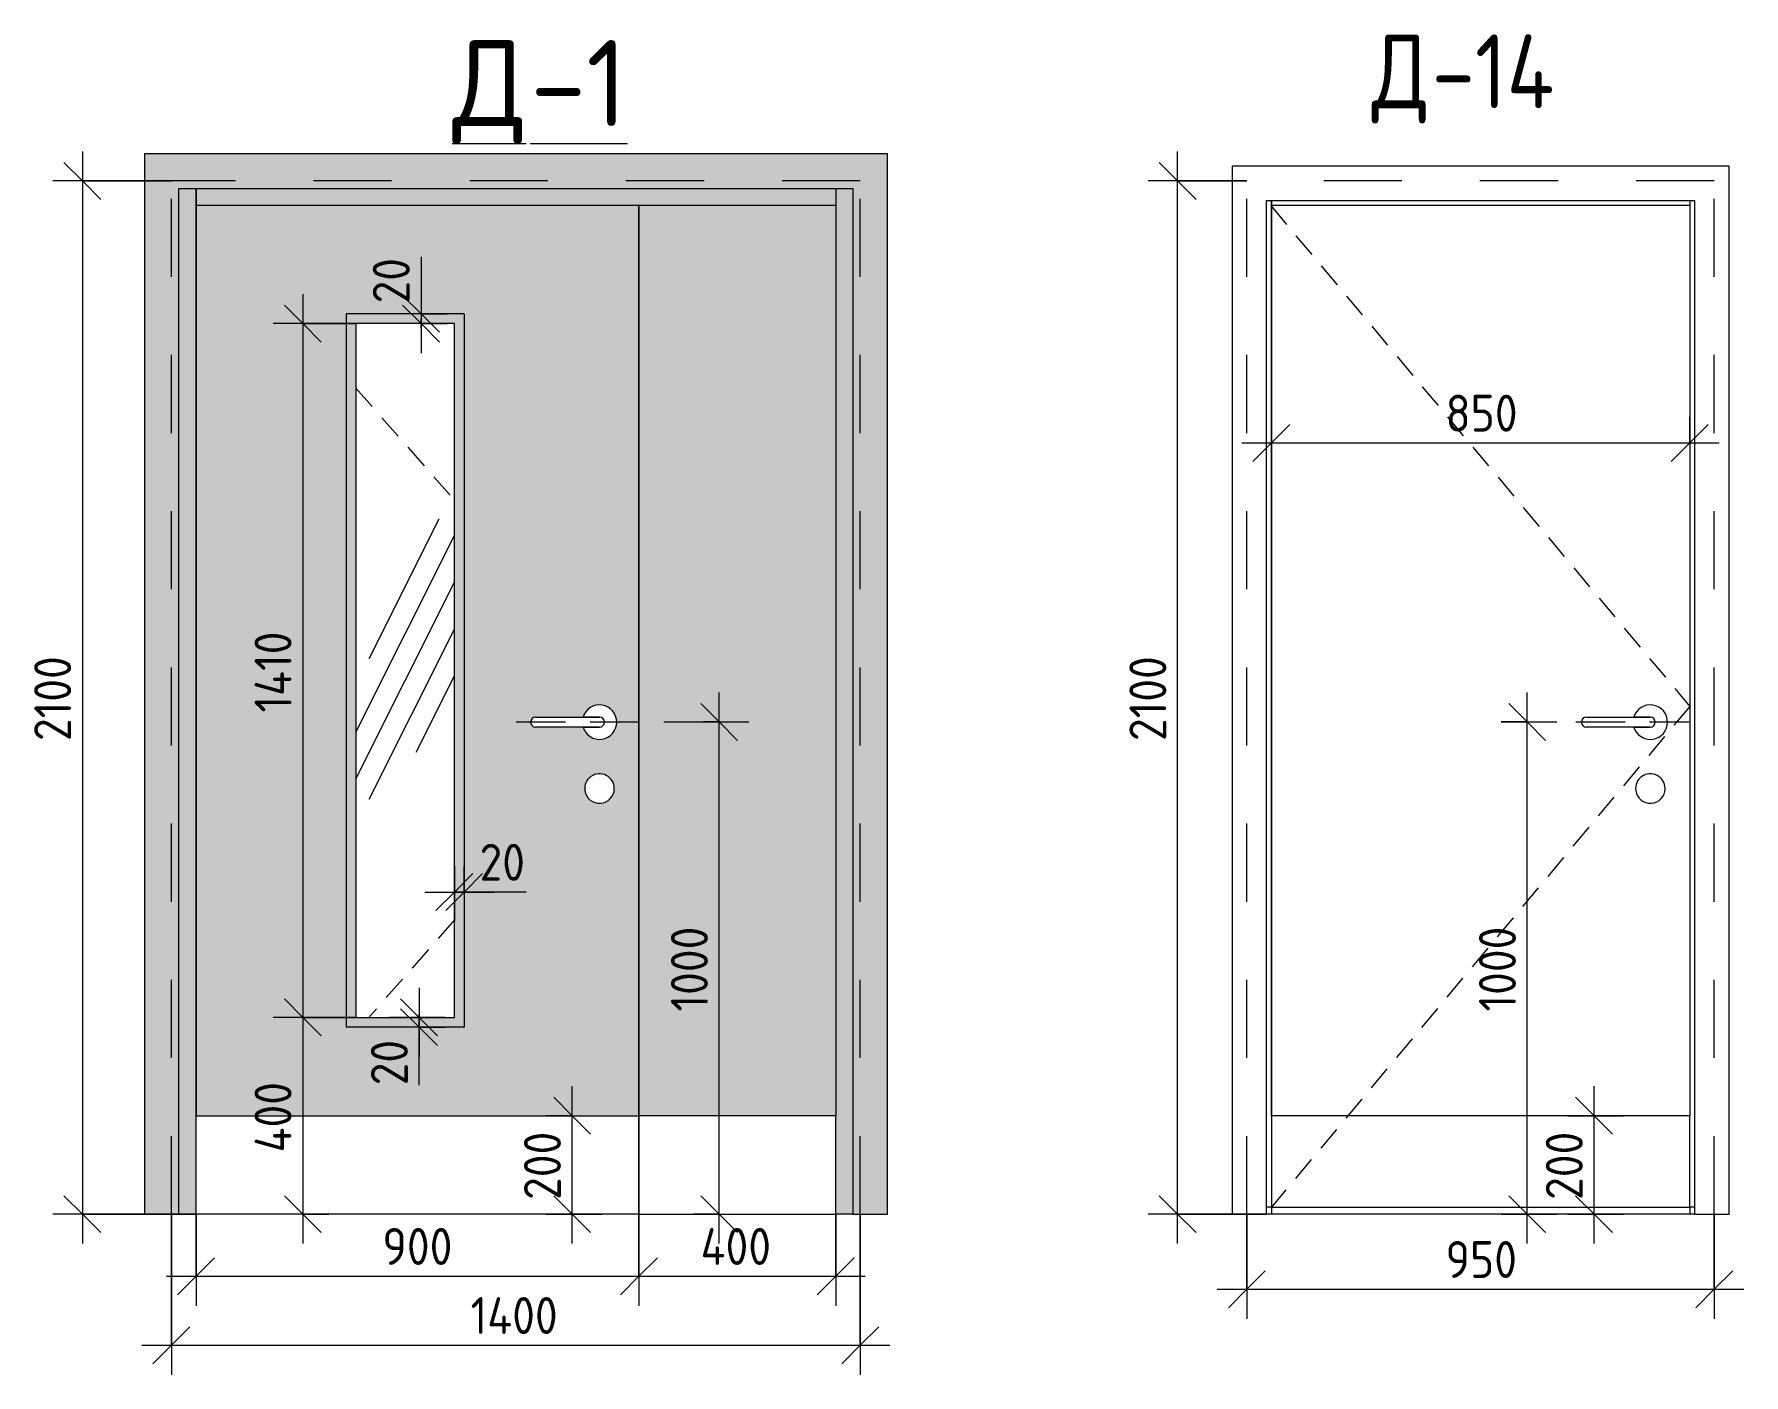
# Model space of a CAD drawing. Header units: millimetres. Extents: x -11619 to 28531, y -388 to 22769.
# Drawn here: x -11395 to -7921, y 14404 to 17129 of the extents above; entities that cross this region are included whole.
import ezdxf

# ---------------------------------------------------------------- set-up
doc = ezdxf.new("R2010")
doc.units = ezdxf.units.MM
for name, pattern in [('200_ШТРИХ__ш1_п0_6_', [80, 50, -30]), ('ADSK_Штрих_ш2 п1', [150, 100, -50]), ('Штрих', [317.5, 158.75, -158.75])]:
    doc.linetypes.add(name, pattern=pattern)
for name, color, linetype, lineweight in [('A-ANNO-DIMS', 7, 'Continuous', 9), ('A-ANNO-DIMS-50', 7, 'Continuous', 9), ('A-DETL-1', 7, 'ADSK_Штрих_ш2 п1', 9), ('A-DOOR', 7, 'Штрих', 9), ('A-DOOR-1', 7, 'Continuous', 9), ('A-DOOR-2', 7, '200_ШТРИХ__ш1_п0_6_', 9), ('A-DOOR-FRAM', 7, 'Continuous', 9), ('G-ANNO-TEXT', 7, 'Continuous', 9)]:
    doc.layers.add(name, color=color, linetype=linetype, lineweight=lineweight)
doc.layers.add('G-ANNO-TEXT-1', color=7, linetype='Continuous', lineweight=9, true_color=0x3c3c3c)
doc.styles.add('GOST Common', font='GOST_Common.ttf', dxfattribs={"width": 0.9, "height": 150})
doc.styles.add('GOST Common_1', font='GOST_Common.ttf', dxfattribs={"height": 175})
doc.styles.add('ISOCPEUR', font='isocpeur.ttf', dxfattribs={"width": 0.9, "height": 75})
doc.dimstyles.new('ISO-1_5', dxfattribs={"dimscale": 304.8, "dimtxt": 74.698588, "dimasz": 0.246063, "dimexe": 0.19685, "dimexo": 0, "dimgap": 0, "dimtad": 1, "dimdec": 0, "dimrnd": 10, "dimzin": 0, "dimdsep": 46, "dimtxsty": 'ISOCPEUR', "dimblk1": 'OBLIQUE', "dimblk2": 'OBLIQUE', "dimsah": 1, "dimcen": 0.09, "dimdle": 0.19685, "dimazin": 0, "dimtfac": 1, "dimtdec": 4, "dimtix": 1, "dimtmove": 0, "dimatfit": 3, "dimfxl": 1, "dimtvp": 1, "dimtolj": 1, "dimtzin": 0, "dimarcsym": 2})
doc.dimstyles.new('ISO-1_5_1', dxfattribs={"dimscale": 304.8, "dimtxt": 74.698588, "dimasz": 0.246063, "dimexe": 0.19685, "dimexo": 0, "dimgap": 0, "dimtad": 1, "dimdec": 0, "dimrnd": 10, "dimzin": 0, "dimdsep": 46, "dimtxsty": 'ISOCPEUR', "dimblk1": 'OBLIQUE', "dimblk2": 'OBLIQUE', "dimsah": 1, "dimcen": 0.09, "dimdle": 0.19685, "dimazin": 0, "dimtfac": 1, "dimtdec": 4, "dimtix": 1, "dimtmove": 1, "dimatfit": 3, "dimfxl": 1, "dimtvp": 1, "dimtolj": 1, "dimtzin": 0, "dimarcsym": 2})

# ---------------------------------------------------------------- blocks, each defined once
blk = doc.blocks.new('Family - ___-32274519-_Двери_ 1 этаж 23-33')
at = {"layer": 'A-DOOR-1'}
h = blk.add_hatch(color=256, dxfattribs=at)
h.paths.add_polyline_path([(-10741.6, 14930.5), (-10166.6, 14930.5), (-10166.6, 16780.5), (-11066.6, 16780.5), (-11066.6, 14930.5), (-10804.1, 14930.5)])
h.paths.add_polyline_path([(-10741.6, 15130.5), (-10741.6, 16540.5), (-10541.6, 16540.5), (-10541.6, 15130.5)])
h.paths.add_polyline_path([(-10244.5, 15565.6), (-10252, 15566), (-10259.1, 15568.2), (-10266, 15572.7), (-10270.7, 15577.5), (-10274.7, 15585.2), (-10276.3, 15591.2), (-10276.3, 15599.3), (-10274.7, 15606.1), (-10270.7, 15613.3), (-10266, 15618.4), (-10259.7, 15622.5), (-10252.5, 15624.9), (-10245, 15625.4), (-10237.6, 15624.1), (-10230.7, 15620.9), (-10224.9, 15616.1), (-10220.4, 15610), (-10217.6, 15603), (-10216.6, 15595.5), (-10217.6, 15588), (-10220.3, 15581.1), (-10224.7, 15575), (-10230.4, 15570.2), (-10237.2, 15567), (-10242.5, 15566)])
h.paths.add_polyline_path([(-10246.1, 15695.5), (-10255.1, 15696.5), (-10263.5, 15699.8), (-10271.9, 15706.5), (-10276.5, 15712.2), (-10280.2, 15720.5), (-10379.2, 15720.8), (-10381.6, 15721.8), (-10383.7, 15723.4), (-10385.3, 15725.5), (-10386.3, 15727.9), (-10386.6, 15730.5), (-10386.3, 15733.1), (-10385.3, 15735.5), (-10383.7, 15737.6), (-10381.6, 15739.1), (-10379.2, 15740.1), (-10376.6, 15740.5), (-10280.2, 15740.5), (-10276.5, 15748.7), (-10270.8, 15755.8), (-10263.5, 15761.1), (-10255.1, 15764.4), (-10244.1, 15765.2), (-10237.2, 15764.2), (-10228.8, 15760.6), (-10221.7, 15755), (-10216.2, 15747.8), (-10212.8, 15739.5), (-10211.6, 15730.5), (-10213.2, 15720.5), (-10216.2, 15713.1), (-10222.7, 15705.2), (-10228.8, 15700.3), (-10237.2, 15696.8), (-10244.1, 15695.8)])
blk.add_hatch(color=256, dxfattribs=at).paths.add_polyline_path([(-10166.6, 14930.5), (-9766.6, 14930.5), (-9766.6, 16780.5), (-10166.6, 16780.5), (-10166.6, 15378.9)])
h = blk.add_hatch(dxfattribs=at)
h.set_pattern_fill('FP_1', color=256, style=0, pattern_type=2)
h.set_pattern_definition([(63.435, (127, 63.5), (-511.167, 1533.495), [635, -381, 635, -381, -807.806]), (63.435, (127, 63.5), (-511.167, 1533.495), [-2032, 254, -553.81]), (63.435, (95.2, 95.2), (-511.167, 1533.495), [508, -635, 381, -381, -934.806]), (63.435, (95.2, 95.2), (-511.167, 1533.495), [-1905, 444.5, -490.31]), (63.435, (95.2, 190.5), (-511.167, 1533.495), [381, -762, 254, -381, -1061.806]), (63.435, (95.2, 190.5), (-511.167, 1533.495), [-1778, 571.5, -490.31]), (63.435, (190.5, 95.2), (-511.167, 1533.495), [381, -762, 317.5, -12809.3]), (63.435, (285.8, 190.5), (-511.167, 1533.495), [190.5, -952.5, 127, -12999.8]), (63.435, (127, 349.2), (-511.167, 1533.495), [127, -952.5, 127, -508, -1125.306]), (63.435, (127, 349.2), (-511.167, 1533.495), [-1714.5, 317.5, -807.81]), (63.435, (698.5, 254), (-511.167, 1533.495), [635, -952.5, 762, -503.006]), (63.435, (698.5, 158.8), (-511.167, 1533.495), [889, -635, 952.5, -376.006]), (63.435, (762, 190.5), (-511.167, 1533.495), [1016, -508, 762, -553.806]), (63.435, (857.2, 285.8), (-511.167, 1533.495), [635, -889, 508, -807.806]), (63.435, (762, 476.2), (-511.167, 1533.495), [317.5, -1270, 381, -871.306]), (63.435, (952.5, 381), (-511.167, 1533.495), [254, -1270, 254, -1061.806])])
h.paths.add_polyline_path([(-10541.6, 15130.5), (-10541.6, 16540.5), (-10741.6, 16540.5), (-10741.6, 15130.5)])
at = {"layer": 'A-DOOR-FRAM'}
for points in [[(-9661.6, 14730.5), (-9661.6, 16885.5), (-11171.6, 16885.5), (-11171.6, 14730.5), (-11101.6, 14730.5), (-11101.6, 16815.5), (-9731.6, 16815.5), (-9731.6, 14730.5)], [(-11066.6, 14730.5), (-11066.6, 16815.5), (-11101.6, 16815.5), (-11101.6, 14730.5)], [(-10426.7, 16780.5), (-9766.6, 16780.5), (-9766.6, 16815.5), (-11066.6, 16815.5), (-11066.6, 16780.5), (-10541.6, 16780.5)], [(-9766.6, 14730.5), (-9731.6, 14730.5), (-9731.6, 16815.5), (-9766.6, 16815.5), (-9766.6, 14930.5)]]:
    blk.add_hatch(color=256, dxfattribs=at).paths.add_polyline_path(points)
at = {"layer": 'A-DOOR'}
for p, q in [((-9716.6, 16830.5), (-11116.6, 16830.5)), ((-11116.6, 14730.5), (-11116.6, 16830.5)), ((-9716.6, 16830.5), (-11116.6, 16830.5)), ((-11116.6, 14730.5), (-11116.6, 16830.5)), ((-9716.6, 14730.5), (-9716.6, 16830.5)), ((-9716.6, 14730.5), (-9716.6, 16830.5))]:
    blk.add_line(p, q, dxfattribs=at)
at = {"layer": 'A-DOOR-1'}
for p, q in [((-10166.6, 16780.5), (-11066.6, 16780.5)), ((-11066.6, 14930.5), (-11066.6, 16780.5)), ((-10166.6, 16780.5), (-10166.6, 14930.5)), ((-9766.6, 16780.5), (-10166.6, 16780.5)), ((-10166.6, 14930.5), (-10166.6, 16780.5)), ((-9766.6, 16780.5), (-9766.6, 14930.5)), ((-10521.6, 16560.5), (-10761.6, 16560.5)), ((-10761.6, 16560.5), (-10761.6, 15110.5)), ((-10741.6, 16540.5), (-10741.6, 15130.5)), ((-10541.6, 16540.5), (-10741.6, 16540.5)), ((-10541.6, 15130.5), (-10541.6, 16540.5)), ((-10521.6, 16560.5), (-10521.6, 15110.5)), ((-10376.6, 15740.5), (-10246.6, 15740.5)), ((-10246.6, 15740.5), (-10280.2, 15740.5)), ((-10246.6, 15720.5), (-10376.6, 15720.5)), ((-10280.2, 15720.5), (-10246.6, 15720.5)), ((-10741.6, 15130.5), (-10541.6, 15130.5)), ((-10521.6, 15110.5), (-10761.6, 15110.5)), ((-11066.6, 14930.5), (-10166.6, 14930.5)), ((-11066.6, 14730.5), (-11066.6, 14930.5)), ((-10166.6, 14730.5), (-10166.6, 14930.5)), ((-9766.6, 14930.5), (-10166.6, 14930.5)), ((-10166.6, 14930.5), (-10166.6, 14730.5)), ((-9766.6, 14730.5), (-9766.6, 14930.5)), ((-10166.6, 14730.5), (-11066.6, 14730.5)), ((-10166.6, 14730.5), (-9766.6, 14730.5))]:
    blk.add_line(p, q, dxfattribs=at)
for centre, radius, start, end in [((-10376.6, 15730.5), 10, 90, 270), ((-10246.6, 15730.5), 35, 0, 163.3985), ((-10246.6, 15730.5), 10, 270, 90), ((-10246.6, 15730.5), 10, 270, 90), ((-10246.6, 15730.5), 35, 196.6015, 0), ((-10246.6, 15595.5), 30, 0, 188.1699), ((-10246.6, 15595.5), 30, 188.1699, 0)]:
    blk.add_arc(centre, radius, start, end, dxfattribs=at)
at = {"layer": 'A-DOOR-2'}
for p, q in [((-10741.6, 16409.3), (-10541.6, 16181.9)), ((-10541.6, 15328.4), (-10715.4, 15130.5))]:
    blk.add_line(p, q, dxfattribs=at)
at = {"layer": 'A-DOOR-FRAM'}
for p, q in [((-9661.6, 16885.5), (-11171.6, 16885.5)), ((-11171.6, 16885.5), (-11171.6, 14730.5)), ((-9661.6, 14730.5), (-9661.6, 16885.5)), ((-11101.6, 14730.5), (-11101.6, 16815.5)), ((-11101.6, 16815.5), (-9731.6, 16815.5)), ((-11066.6, 16780.5), (-11066.6, 16815.5)), ((-11066.6, 16815.5), (-11066.6, 14930.5)), ((-9766.6, 16815.5), (-9766.6, 16780.5)), ((-9766.6, 16815.5), (-9766.6, 14930.5)), ((-9731.6, 16815.5), (-9731.6, 14730.5)), ((-9766.6, 16780.5), (-11066.6, 16780.5)), ((-11171.6, 14730.5), (-11101.6, 14730.5)), ((-11066.6, 14730.5), (-11101.6, 14730.5)), ((-9731.6, 14730.5), (-9766.6, 14730.5)), ((-9731.6, 14730.5), (-9661.6, 14730.5))]:
    blk.add_line(p, q, dxfattribs=at)
blk = doc.blocks.new('Family - ___-33310822-_Двери_ 1 этаж 23-33')
at = {"layer": 'A-DOOR'}
for p, q in [((-7981.2, 16830.5), (-8931.2, 16830.5)), ((-8931.2, 14730.5), (-8931.2, 16830.5)), ((-7981.2, 16830.5), (-8931.2, 16830.5)), ((-8931.2, 14730.5), (-8931.2, 16830.5)), ((-7981.2, 14730.5), (-7981.2, 16830.5)), ((-7981.2, 14730.5), (-7981.2, 16830.5))]:
    blk.add_line(p, q, dxfattribs=at)
at = {"layer": 'A-DOOR-1'}
for p, q in [((-8031.2, 16780.5), (-8881.2, 16780.5)), ((-8881.2, 14930.5), (-8881.2, 16780.5)), ((-8031.2, 16780.5), (-8031.2, 14930.5)), ((-8241.2, 15740.5), (-8111.2, 15740.5)), ((-8111.2, 15740.5), (-8144.8, 15740.5)), ((-8111.2, 15720.5), (-8241.2, 15720.5)), ((-8144.8, 15720.5), (-8111.2, 15720.5)), ((-8031.2, 14930.5), (-8881.2, 14930.5)), ((-8881.2, 14930.5), (-8881.2, 14744.5)), ((-8031.2, 14744.5), (-8031.2, 14930.5)), ((-8881.2, 14744.5), (-8031.2, 14744.5))]:
    blk.add_line(p, q, dxfattribs=at)
for centre, radius, start, end in [((-8241.2, 15730.5), 10, 90, 270), ((-8111.2, 15730.5), 35, 0, 163.3985), ((-8111.2, 15730.5), 10, 270, 90), ((-8111.2, 15730.5), 10, 270, 90), ((-8111.2, 15730.5), 35, 196.6015, 0), ((-8111.2, 15595.5), 30, 0, 188.1699), ((-8111.2, 15595.5), 30, 188.1699, 0)]:
    blk.add_arc(centre, radius, start, end, dxfattribs=at)
at = {"layer": 'A-DOOR-2'}
for p, q in [((-8882.6, 16780.5), (-8031.2, 15762.5)), ((-8031.2, 15762.5), (-8881.2, 14744.5))]:
    blk.add_line(p, q, dxfattribs=at)
at = {"layer": 'A-DOOR-FRAM'}
for p, q in [((-7951.2, 16860.5), (-8961.2, 16860.5)), ((-8961.2, 16860.5), (-8961.2, 14730.5)), ((-7951.2, 14730.5), (-7951.2, 16860.5)), ((-8891.2, 14730.5), (-8891.2, 16790.5)), ((-8891.2, 16790.5), (-8021.2, 16790.5)), ((-8881.2, 16780.5), (-8881.2, 16790.5)), ((-8881.2, 16790.5), (-8881.2, 14930.5)), ((-8031.2, 16780.5), (-8881.2, 16780.5)), ((-8031.2, 16790.5), (-8031.2, 16780.5)), ((-8031.2, 16790.5), (-8031.2, 14930.5)), ((-8021.2, 16790.5), (-8021.2, 14730.5)), ((-8881.2, 14744.5), (-8891.2, 14744.5)), ((-8881.2, 14744.5), (-8881.2, 14730.5)), ((-8031.2, 14744.5), (-8031.2, 14730.5)), ((-8021.2, 14744.5), (-8031.2, 14744.5)), ((-8961.2, 14730.5), (-8891.2, 14730.5)), ((-8881.2, 14730.5), (-8891.2, 14730.5)), ((-8021.2, 14730.5), (-8891.2, 14730.5)), ((-8021.2, 14730.5), (-8031.2, 14730.5)), ((-8021.2, 14730.5), (-7951.2, 14730.5))]:
    blk.add_line(p, q, dxfattribs=at)
blk = doc.blocks.new('DIMBLOCK4-_Двери_ 1 этаж 23-33')
at = {"layer": 'A-ANNO-DIMS-50'}
for p, q in [((-11116.6, 14730.5), (-11116.6, 14403.9)), ((-11116.6, 14463.9), (-11116.6, 14730.5)), ((-9716.6, 14730.5), (-9716.6, 14403.9)), ((-9716.6, 14463.9), (-9716.6, 14730.5)), ((-11176.6, 14463.9), (-9656.6, 14463.9))]:
    blk.add_line(p, q, dxfattribs=at)
at = {"layer": 'A-ANNO-DIMS-50', "lineweight": 20}
for p, q in [((-11116.6, 14463.9), (-11079.1, 14501.4)), ((-9716.6, 14463.9), (-9679.1, 14501.4)), ((-11116.6, 14463.9), (-11154.1, 14426.4)), ((-9716.6, 14463.9), (-9754.1, 14426.4))]:
    blk.add_line(p, q, dxfattribs=at)
at = {"layer": 'A-ANNO-DIMS-50', "color": 0, "insert": (-10508.6, 14561.9), "char_height": 75, "width": 220.648, "attachment_point": 1, "line_spacing_factor": 1.149209, "style": 'ISOCPEUR'}
blk.add_mtext('1400', dxfattribs=at)
blk = doc.blocks.new('_Oblique')
at = {"color": 0, "linetype": 'ByBlock', "lineweight": -2}
blk.add_line((-0.5, -0.5), (0.5, 0.5), dxfattribs=at)
blk = doc.blocks.new('DIMBLOCK5-_Двери_ 1 этаж 23-33')
at = {"layer": 'A-ANNO-DIMS-50'}
for p, q in [((-10302.1, 14670.5), (-10302.1, 14990.5)), ((-10355.1, 14930.5), (-10242.1, 14930.5)), ((-10302.1, 14930.5), (-10355.1, 14930.5)), ((-10355.1, 14730.5), (-10242.1, 14730.5)), ((-10302.1, 14730.5), (-10355.1, 14730.5))]:
    blk.add_line(p, q, dxfattribs=at)
at = {"layer": 'A-ANNO-DIMS-50', "lineweight": 20}
for p, q in [((-10302.1, 14930.5), (-10339.6, 14968)), ((-10302.1, 14930.5), (-10264.6, 14893)), ((-10302.1, 14730.5), (-10339.6, 14768)), ((-10302.1, 14730.5), (-10264.6, 14693))]:
    blk.add_line(p, q, dxfattribs=at)
at = {"layer": 'A-ANNO-DIMS-50', "color": 0, "insert": (-10400.1, 14759.4), "char_height": 75, "width": 170.658, "attachment_point": 1, "rotation": 90, "line_spacing_factor": 1.149209, "style": 'ISOCPEUR'}
blk.add_mtext('200', dxfattribs=at)
blk = doc.blocks.new('DIMBLOCK6-_Двери_ 1 этаж 23-33')
at = {"layer": 'A-ANNO-DIMS-50', "lineweight": 20}
for p, q in [((-10849.5, 16540.5), (-10887, 16578)), ((-10849.5, 16540.5), (-10812, 16503)), ((-10849.5, 15130.5), (-10887, 15168)), ((-10849.5, 15130.5), (-10812, 15093))]:
    blk.add_line(p, q, dxfattribs=at)
at = {"layer": 'A-ANNO-DIMS-50'}
for p, q in [((-10849.5, 16600.5), (-10849.5, 15130.5)), ((-10741.6, 16540.5), (-10909.5, 16540.5)), ((-10849.5, 16540.5), (-10741.6, 16540.5)), ((-10741.6, 15130.5), (-10909.5, 15130.5)), ((-10849.5, 15130.5), (-10741.6, 15130.5))]:
    blk.add_line(p, q, dxfattribs=at)
at = {"layer": 'A-ANNO-DIMS-50', "color": 0, "insert": (-10947.5, 15750), "char_height": 75, "width": 205.134, "attachment_point": 1, "rotation": 90, "line_spacing_factor": 1.149209, "style": 'ISOCPEUR'}
blk.add_mtext('1410', dxfattribs=at)
blk = doc.blocks.new('DIMBLOCK7-_Двери_ 1 этаж 23-33')
at = {"layer": 'A-ANNO-DIMS-50', "lineweight": 20}
for p, q in [((-10849.5, 15130.5), (-10887, 15168)), ((-10849.5, 15130.5), (-10812, 15093)), ((-10849.5, 14730.5), (-10887, 14768)), ((-10849.5, 14730.5), (-10812, 14693))]:
    blk.add_line(p, q, dxfattribs=at)
at = {"layer": 'A-ANNO-DIMS-50'}
for p, q in [((-10741.6, 15130.5), (-10909.5, 15130.5)), ((-10849.5, 15130.5), (-10849.5, 14670.5)), ((-10849.5, 15130.5), (-10741.6, 15130.5)), ((-10796.4, 14730.5), (-10909.5, 14730.5)), ((-10849.5, 14730.5), (-10796.4, 14730.5))]:
    blk.add_line(p, q, dxfattribs=at)
at = {"layer": 'A-ANNO-DIMS-50', "color": 0, "insert": (-10947.5, 14855.8), "char_height": 75, "width": 179.277, "attachment_point": 1, "rotation": 90, "line_spacing_factor": 1.149209, "style": 'ISOCPEUR'}
blk.add_mtext('400', dxfattribs=at)
blk = doc.blocks.new('DIMBLOCK8-_Двери_ 1 этаж 23-33')
at = {"layer": 'A-ANNO-DIMS-50'}
for p, q in [((-10613.2, 15190.5), (-10613.2, 15050.5)), ((-10560.1, 15130.5), (-10673.2, 15130.5)), ((-10613.2, 15137.1), (-10613.2, 15120.5)), ((-10613.2, 14992.3), (-10613.2, 15137.1)), ((-10613.2, 15130.5), (-10560.1, 15130.5)), ((-10560.1, 15110.5), (-10673.2, 15110.5)), ((-10613.2, 15110.5), (-10560.1, 15110.5))]:
    blk.add_line(p, q, dxfattribs=at)
at = {"layer": 'A-ANNO-DIMS-50', "lineweight": 20}
for p, q in [((-10613.2, 15130.5), (-10650.7, 15168)), ((-10613.2, 15110.5), (-10650.7, 15148)), ((-10613.2, 15130.5), (-10575.7, 15093)), ((-10613.2, 15110.5), (-10575.7, 15073))]:
    blk.add_line(p, q, dxfattribs=at)
at = {"layer": 'A-ANNO-DIMS-50', "color": 0, "insert": (-10711.1, 14992.3), "char_height": 75, "width": 113.772, "attachment_point": 1, "rotation": 90, "line_spacing_factor": 1.149209, "style": 'ISOCPEUR'}
blk.add_mtext('20', dxfattribs=at)
blk = doc.blocks.new('DIMBLOCK9-_Двери_ 1 этаж 23-33')
at = {"layer": 'A-ANNO-DIMS-50'}
for p, q in [((-10541.6, 15438.1), (-10541.6, 15325.1)), ((-10541.6, 15385.1), (-10541.6, 15438.1)), ((-10521.6, 15438.1), (-10521.6, 15325.1)), ((-10521.6, 15385.1), (-10521.6, 15438.1)), ((-10601.6, 15385.1), (-10461.6, 15385.1)), ((-10540.5, 15385.1), (-10531.6, 15385.1)), ((-10395.7, 15385.1), (-10540.5, 15385.1))]:
    blk.add_line(p, q, dxfattribs=at)
at = {"layer": 'A-ANNO-DIMS-50', "lineweight": 20}
for p, q in [((-10541.6, 15385.1), (-10504.1, 15422.6)), ((-10521.6, 15385.1), (-10484.1, 15422.6)), ((-10541.6, 15385.1), (-10579.1, 15347.6)), ((-10521.6, 15385.1), (-10559.1, 15347.6))]:
    blk.add_line(p, q, dxfattribs=at)
at = {"layer": 'A-ANNO-DIMS-50', "color": 0, "insert": (-10490.5, 15483.1), "char_height": 75, "width": 113.772, "attachment_point": 1, "line_spacing_factor": 1.149209, "style": 'ISOCPEUR'}
blk.add_mtext('20', dxfattribs=at)
blk = doc.blocks.new('DIMBLOCK10-_Двери_ 1 этаж 23-33')
at = {"layer": 'A-ANNO-DIMS-50'}
for p, q in [((-10609.3, 16676.3), (-10609.3, 16531.5)), ((-10609.3, 16620.5), (-10609.3, 16480.5)), ((-10556.3, 16560.5), (-10669.3, 16560.5)), ((-10556.3, 16540.5), (-10669.3, 16540.5)), ((-10609.3, 16560.5), (-10556.3, 16560.5)), ((-10609.3, 16531.5), (-10609.3, 16550.5)), ((-10609.3, 16540.5), (-10556.3, 16540.5))]:
    blk.add_line(p, q, dxfattribs=at)
at = {"layer": 'A-ANNO-DIMS-50', "lineweight": 20}
for p, q in [((-10609.3, 16560.5), (-10646.8, 16598)), ((-10609.3, 16540.5), (-10646.8, 16578)), ((-10609.3, 16560.5), (-10571.8, 16523)), ((-10609.3, 16540.5), (-10571.8, 16503))]:
    blk.add_line(p, q, dxfattribs=at)
at = {"layer": 'A-ANNO-DIMS-50', "color": 0, "insert": (-10707.3, 16581.5), "char_height": 75, "width": 113.772, "attachment_point": 1, "rotation": 90, "line_spacing_factor": 1.149209, "style": 'ISOCPEUR'}
blk.add_mtext('20', dxfattribs=at)
blk = doc.blocks.new('DIMBLOCK11-_Двери_ 1 этаж 23-33')
at = {"layer": 'A-ANNO-DIMS-50'}
for p, q in [((-11297.4, 16890.5), (-11297.4, 14670.5)), ((-11116.6, 16830.5), (-11357.4, 16830.5)), ((-11297.4, 16830.5), (-11116.6, 16830.5)), ((-11066.6, 14730.5), (-11357.4, 14730.5)), ((-11297.4, 14730.5), (-11066.6, 14730.5))]:
    blk.add_line(p, q, dxfattribs=at)
at = {"layer": 'A-ANNO-DIMS-50', "lineweight": 20}
for p, q in [((-11297.4, 16830.5), (-11334.9, 16868)), ((-11297.4, 16830.5), (-11259.9, 16793)), ((-11297.4, 14730.5), (-11334.9, 14768)), ((-11297.4, 14730.5), (-11259.9, 14693))]:
    blk.add_line(p, q, dxfattribs=at)
at = {"layer": 'A-ANNO-DIMS-50', "color": 0, "insert": (-11395.4, 15692.1), "char_height": 75, "width": 212.029, "attachment_point": 1, "rotation": 90, "line_spacing_factor": 1.149209, "style": 'ISOCPEUR'}
blk.add_mtext('2100', dxfattribs=at)
blk = doc.blocks.new('DIMBLOCK12-_Двери_ 1 этаж 23-33')
at = {"layer": 'A-ANNO-DIMS-50'}
for p, q in [((-11066.6, 14730.5), (-11066.6, 14544.3)), ((-11066.6, 14604.3), (-11066.6, 14730.5)), ((-10166.6, 14730.5), (-10166.6, 14544.3)), ((-10166.6, 14604.3), (-10166.6, 14730.5)), ((-11126.6, 14604.3), (-10166.6, 14604.3))]:
    blk.add_line(p, q, dxfattribs=at)
at = {"layer": 'A-ANNO-DIMS-50', "lineweight": 20}
for p, q in [((-11066.6, 14604.3), (-11029.1, 14641.8)), ((-10166.6, 14604.3), (-10129.1, 14641.8)), ((-11066.6, 14604.3), (-11104.1, 14566.8)), ((-10166.6, 14604.3), (-10204.1, 14566.8))]:
    blk.add_line(p, q, dxfattribs=at)
at = {"layer": 'A-ANNO-DIMS-50', "color": 0, "insert": (-10687.8, 14702.3), "char_height": 75, "width": 170.658, "attachment_point": 1, "line_spacing_factor": 1.149209, "style": 'ISOCPEUR'}
blk.add_mtext('900', dxfattribs=at)
blk = doc.blocks.new('DIMBLOCK13-_Двери_ 1 этаж 23-33')
at = {"layer": 'A-ANNO-DIMS-50'}
for p, q in [((-10166.6, 14730.5), (-10166.6, 14544.3)), ((-10166.6, 14604.3), (-10166.6, 14730.5)), ((-9766.6, 14730.5), (-9766.6, 14544.3)), ((-9766.6, 14604.3), (-9766.6, 14730.5)), ((-10166.6, 14604.3), (-9706.6, 14604.3))]:
    blk.add_line(p, q, dxfattribs=at)
at = {"layer": 'A-ANNO-DIMS-50', "lineweight": 20}
for p, q in [((-10166.6, 14604.3), (-10129.1, 14641.8)), ((-9766.6, 14604.3), (-9729.1, 14641.8)), ((-10166.6, 14604.3), (-10204.1, 14566.8)), ((-9766.6, 14604.3), (-9804.1, 14566.8))]:
    blk.add_line(p, q, dxfattribs=at)
at = {"layer": 'A-ANNO-DIMS-50', "color": 0, "insert": (-10041.3, 14702.3), "char_height": 75, "width": 179.277, "attachment_point": 1, "line_spacing_factor": 1.149209, "style": 'ISOCPEUR'}
blk.add_mtext('400', dxfattribs=at)
blk = doc.blocks.new('DIMBLOCK25-_Двери_ 1 этаж 23-33')
at = {"layer": 'A-ANNO-DIMS-50'}
for p, q in [((-10003.4, 14670.5), (-10003.4, 15790.9)), ((-10035.7, 15730.9), (-9943.4, 15730.9)), ((-10003.4, 15730.9), (-10035.7, 15730.9)), ((-10056.5, 14730.5), (-9943.4, 14730.5)), ((-10003.4, 14730.5), (-10056.5, 14730.5))]:
    blk.add_line(p, q, dxfattribs=at)
at = {"layer": 'A-ANNO-DIMS-50', "lineweight": 20}
for p, q in [((-10003.4, 15730.9), (-10040.9, 15768.4)), ((-10003.4, 15730.9), (-9965.9, 15693.4)), ((-10003.4, 14730.5), (-10040.9, 14768)), ((-10003.4, 14730.5), (-9965.9, 14693))]:
    blk.add_line(p, q, dxfattribs=at)
at = {"layer": 'A-ANNO-DIMS-50', "color": 0, "insert": (-10101.4, 15142.3), "char_height": 75, "width": 212.029, "attachment_point": 1, "rotation": 90, "line_spacing_factor": 1.149209, "style": 'ISOCPEUR'}
blk.add_mtext('1000', dxfattribs=at)
blk = doc.blocks.new('DIMBLOCK81-_Двери_ 1 этаж 23-33')
at = {"layer": 'A-ANNO-DIMS-50'}
for p, q in [((-8225.5, 14670.5), (-8225.5, 14990.5)), ((-8278.6, 14930.5), (-8165.5, 14930.5)), ((-8225.5, 14930.5), (-8278.6, 14930.5)), ((-8278.6, 14730.5), (-8165.5, 14730.5)), ((-8225.5, 14730.5), (-8278.6, 14730.5))]:
    blk.add_line(p, q, dxfattribs=at)
at = {"layer": 'A-ANNO-DIMS-50', "lineweight": 20}
for p, q in [((-8225.5, 14930.5), (-8263, 14968)), ((-8225.5, 14930.5), (-8188, 14893)), ((-8225.5, 14730.5), (-8263, 14768)), ((-8225.5, 14730.5), (-8188, 14693))]:
    blk.add_line(p, q, dxfattribs=at)
at = {"layer": 'A-ANNO-DIMS-50', "color": 0, "insert": (-8323.5, 14759.4), "char_height": 75, "width": 170.658, "attachment_point": 1, "rotation": 90, "line_spacing_factor": 1.149209, "style": 'ISOCPEUR'}
blk.add_mtext('200', dxfattribs=at)
blk = doc.blocks.new('DIMBLOCK82-_Двери_ 1 этаж 23-33')
at = {"layer": 'A-ANNO-DIMS-50'}
for p, q in [((-8931.2, 14730.5), (-8931.2, 14517.8)), ((-8931.2, 14577.8), (-8931.2, 14730.5)), ((-7981.2, 14730.5), (-7981.2, 14517.8)), ((-7981.2, 14577.8), (-7981.2, 14730.5)), ((-8991.2, 14577.8), (-7921.2, 14577.8))]:
    blk.add_line(p, q, dxfattribs=at)
at = {"layer": 'A-ANNO-DIMS-50', "lineweight": 20}
for p, q in [((-8931.2, 14577.8), (-8893.7, 14615.3)), ((-7981.2, 14577.8), (-7943.7, 14615.3)), ((-8931.2, 14577.8), (-8968.7, 14540.3)), ((-7981.2, 14577.8), (-8018.7, 14540.3))]:
    blk.add_line(p, q, dxfattribs=at)
at = {"layer": 'A-ANNO-DIMS-50', "color": 0, "insert": (-8527.3, 14675.8), "char_height": 75, "width": 170.658, "attachment_point": 1, "line_spacing_factor": 1.149209, "style": 'ISOCPEUR'}
blk.add_mtext('950', dxfattribs=at)
blk = doc.blocks.new('DIMBLOCK83-_Двери_ 1 этаж 23-33')
at = {"layer": 'A-ANNO-DIMS-50'}
for p, q in [((-9071.8, 14670.5), (-9071.8, 16890.5)), ((-8931.2, 16830.5), (-9131.8, 16830.5)), ((-9071.8, 16830.5), (-8931.2, 16830.5)), ((-8891.2, 14730.5), (-9131.8, 14730.5)), ((-9071.8, 14730.5), (-8891.2, 14730.5))]:
    blk.add_line(p, q, dxfattribs=at)
at = {"layer": 'A-ANNO-DIMS-50', "lineweight": 20}
for p, q in [((-9071.8, 16830.5), (-9109.3, 16868)), ((-9071.8, 16830.5), (-9034.3, 16793)), ((-9071.8, 14730.5), (-9109.3, 14768)), ((-9071.8, 14730.5), (-9034.3, 14693))]:
    blk.add_line(p, q, dxfattribs=at)
at = {"layer": 'A-ANNO-DIMS-50', "color": 0, "insert": (-9169.8, 15692.1), "char_height": 75, "width": 212.029, "attachment_point": 1, "rotation": 90, "line_spacing_factor": 1.149209, "style": 'ISOCPEUR'}
blk.add_mtext('2100', dxfattribs=at)
blk = doc.blocks.new('DIMBLOCK84-_Двери_ 1 этаж 23-33')
at = {"layer": 'A-ANNO-DIMS-50'}
for p, q in [((-8361.4, 14670.5), (-8361.4, 15790.9)), ((-8414.4, 15730.9), (-8301.4, 15730.9)), ((-8361.4, 15730.9), (-8414.4, 15730.9)), ((-8414.4, 14730.5), (-8301.4, 14730.5)), ((-8361.4, 14730.5), (-8414.4, 14730.5))]:
    blk.add_line(p, q, dxfattribs=at)
at = {"layer": 'A-ANNO-DIMS-50', "lineweight": 20}
for p, q in [((-8361.4, 15730.9), (-8398.9, 15768.4)), ((-8361.4, 15730.9), (-8323.9, 15693.4)), ((-8361.4, 14730.5), (-8398.9, 14768)), ((-8361.4, 14730.5), (-8323.9, 14693))]:
    blk.add_line(p, q, dxfattribs=at)
at = {"layer": 'A-ANNO-DIMS-50', "color": 0, "insert": (-8459.3, 15142.3), "char_height": 75, "width": 212.029, "attachment_point": 1, "rotation": 90, "line_spacing_factor": 1.149209, "style": 'ISOCPEUR'}
blk.add_mtext('1000', dxfattribs=at)
blk = doc.blocks.new('DIMBLOCK85-_Двери_ 1 этаж 23-33')
at = {"layer": 'A-ANNO-DIMS-50'}
for p, q in [((-8881.2, 16351), (-8881.2, 16238)), ((-8881.2, 16298), (-8881.2, 16351)), ((-8031.2, 16351), (-8031.2, 16238)), ((-8031.2, 16298), (-8031.2, 16351)), ((-8941.2, 16298), (-7971.2, 16298))]:
    blk.add_line(p, q, dxfattribs=at)
at = {"layer": 'A-ANNO-DIMS-50', "lineweight": 20}
for p, q in [((-8881.2, 16298), (-8843.7, 16335.5)), ((-8031.2, 16298), (-7993.7, 16335.5)), ((-8881.2, 16298), (-8918.7, 16260.5)), ((-8031.2, 16298), (-8068.7, 16260.5))]:
    blk.add_line(p, q, dxfattribs=at)
at = {"layer": 'A-ANNO-DIMS-50', "color": 0, "insert": (-8527.3, 16396), "char_height": 75, "width": 170.658, "attachment_point": 1, "line_spacing_factor": 1.149209, "style": 'ISOCPEUR'}
blk.add_mtext('850', dxfattribs=at)

msp = doc.modelspace()

# ---------------------------------------------------------------- linework, layer by layer
at = {"layer": 'A-DETL-1'}
for p, q in [((-10415.7, 15730.9), (-10035.7, 15730.9)), ((-8412.6, 15730.9), (-8032.6, 15730.9))]:
    msp.add_line(p, q, dxfattribs=at)

# ---------------------------------------------------------------- block references
at = {"layer": 'A-DOOR-1'}
for name in ['Family - ___-32274519-_Двери_ 1 этаж 23-33', 'Family - ___-33310822-_Двери_ 1 этаж 23-33']:
    msp.add_blockref(name, (0, 0), dxfattribs=at)

# ---------------------------------------------------------------- texts
at = {"layer": 'G-ANNO-TEXT', "char_height": 150, "attachment_point": 1, "style": 'GOST Common'}
for s, insert, width in [('\\fGOST Common|b0|i0|c204|p34|;\\W.9;Д', (-8677.4, 17128.3), 147.911), ('-14', (-8555.3, 17128.3), 335.506)]:
    msp.add_mtext(s, dxfattribs=dict(at, insert=insert, width=width))
at = {"layer": 'G-ANNO-TEXT-1', "char_height": 175, "attachment_point": 1, "style": 'GOST Common_1'}
for s, insert, width in [('\\L\\fGOST Common|b0|i0|c204|p34|;\\LД', (-10545.9, 17116.9), 192.405), ('\\L-1', (-10387.2, 17116.9), 256.54)]:
    msp.add_mtext(s, dxfattribs=dict(at, insert=insert, width=width))

# ---------------------------------------------------------------- dimensions: what is measured, and where the dimension line sits
at = {"layer": 'A-ANNO-DIMS'}
for base, p1, p2, override, picture, middle in [((-11297.4, 14730.5), (-11116.6, 16830.5), (-11066.6, 14730.5), {"dimpost": '<>', "dimfxl": 2100.595154}, 'DIMBLOCK11-_Двери_ 1 этаж 23-33', (-11334.9, 15780.5)), ((-9071.8, 16830.5), (-8891.2, 14730.5), (-8931.2, 16830.5), {"dimpost": '<>', "dimfxl": 2100.380918}, 'DIMBLOCK83-_Двери_ 1 этаж 23-33', (-9109.3, 15780.5)), ((-10849.5, 15130.5), (-10741.6, 16540.5), (-10741.6, 15130.5), {"dimpost": '<>', "dimfxl": 1410}, 'DIMBLOCK6-_Двери_ 1 этаж 23-33', (-10887, 15835.5)), ((-10003.4, 15730.9), (-10056.5, 14730.5), (-10035.7, 15730.9), {"dimpost": '<>', "dimfxl": 1000.630776}, 'DIMBLOCK25-_Двери_ 1 этаж 23-33', (-10040.9, 15230.7)), ((-8361.4, 15730.9), (-8414.4, 14730.5), (-8414.4, 15730.9), {"dimpost": '<>', "dimfxl": 1000.415643}, 'DIMBLOCK84-_Двери_ 1 этаж 23-33', (-8398.9, 15230.7)), ((-10849.5, 14730.5), (-10741.6, 15130.5), (-10796.4, 14730.5), {"dimpost": '<>', "dimfxl": 403.734956}, 'DIMBLOCK7-_Двери_ 1 этаж 23-33', (-10887, 14930.5)), ((-10302.1, 14930.5), (-10355.1, 14730.5), (-10355.1, 14930.5), {"dimpost": '<>', "dimfxl": 200}, 'DIMBLOCK5-_Двери_ 1 этаж 23-33', (-10339.6, 14830.5)), ((-8225.5, 14930.5), (-8278.6, 14730.5), (-8278.6, 14930.5), {"dimpost": '<>', "dimfxl": 200}, 'DIMBLOCK81-_Двери_ 1 этаж 23-33', (-8263, 14830.5))]:
    dim = msp.add_linear_dim(base=base, p1=p1, p2=p2, angle=90, dimstyle='ISO-1_5', override=override, dxfattribs=at)
    dim.commit()
    dim.dimension.update_dxf_attribs({"geometry": picture, "text_midpoint": middle})
for base, p1, p2, picture, middle in [((-10609.3, 16540.5), (-10556.3, 16560.5), (-10556.3, 16540.5), 'DIMBLOCK10-_Двери_ 1 этаж 23-33', (-10657.3, 16638.3)), ((-10613.2, 15110.5), (-10560.1, 15130.5), (-10560.1, 15110.5), 'DIMBLOCK8-_Двери_ 1 этаж 23-33', (-10661.1, 15049.2))]:
    dim = msp.add_linear_dim(base=base, p1=p1, p2=p2, angle=90, dimstyle='ISO-1_5_1', override={"dimpost": '<>', "dimfxl": 20}, dxfattribs=at)
    dim.commit()
    dim.dimension.update_dxf_attribs({"geometry": picture, "text_midpoint": middle, "dimtype": 160, "text_rotation": 90})
for base, p1, p2, override, picture, middle in [((-8031.2, 16298), (-8881.2, 16351), (-8031.2, 16351), {"dimpost": '<>', "dimfxl": 850}, 'DIMBLOCK85-_Двери_ 1 этаж 23-33', (-8456.2, 16335.5)), ((-9716.6, 14463.9), (-11116.6, 14730.5), (-9716.6, 14730.5), {"dimpost": '<>', "dimfxl": 1400}, 'DIMBLOCK4-_Двери_ 1 этаж 23-33', (-10416.6, 14501.4)), ((-10166.6, 14604.3), (-11066.6, 14730.5), (-10166.6, 14730.5), {"dimpost": '<>', "dimfxl": 900}, 'DIMBLOCK12-_Двери_ 1 этаж 23-33', (-10616.6, 14641.8)), ((-9766.6, 14604.3), (-10166.6, 14730.5), (-9766.6, 14730.5), {"dimpost": '<>', "dimfxl": 400}, 'DIMBLOCK13-_Двери_ 1 этаж 23-33', (-9966.6, 14641.8)), ((-7981.2, 14577.8), (-8931.2, 14730.5), (-7981.2, 14730.5), {"dimpost": '<>', "dimfxl": 950}, 'DIMBLOCK82-_Двери_ 1 этаж 23-33', (-8456.2, 14615.3))]:
    dim = msp.add_linear_dim(base=base, p1=p1, p2=p2, dimstyle='ISO-1_5', override=override, dxfattribs=at)
    dim.commit()
    dim.dimension.update_dxf_attribs({"geometry": picture, "text_midpoint": middle})
dim = msp.add_linear_dim(base=(-10521.6, 15385.1), p1=(-10541.6, 15438.1), p2=(-10521.6, 15438.1), dimstyle='ISO-1_5_1', override={"dimpost": '<>', "dimfxl": 20}, dxfattribs=at)
dim.commit()
dim.dimension.update_dxf_attribs({"geometry": 'DIMBLOCK9-_Двери_ 1 этаж 23-33', "text_midpoint": (-10433.6, 15433.1), "dimtype": 160})

doc.saveas('drawing.dxf')
